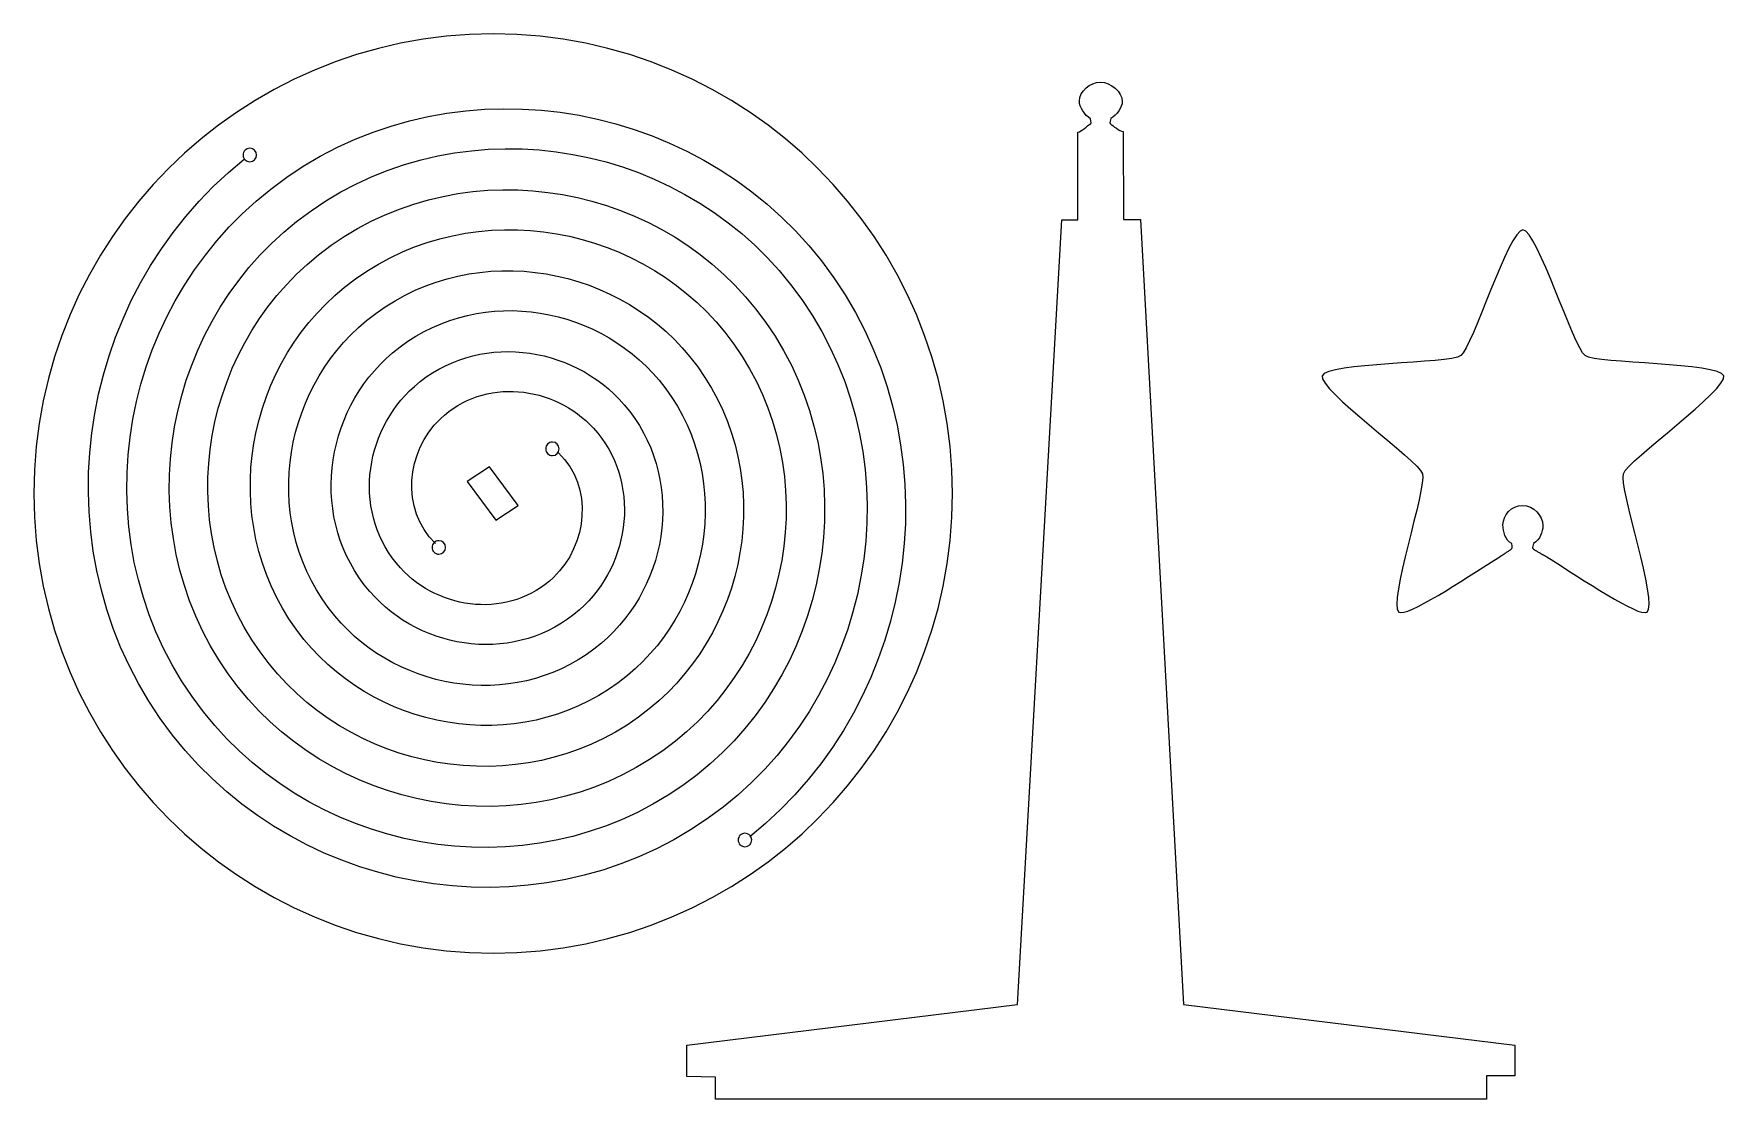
# Model space of a CAD drawing. Header units: millimetres. Extents: x 15 to 250, y -172 to -24.
import ezdxf

# ---------------------------------------------------------------- set-up
doc = ezdxf.new("R2010")
doc.units = ezdxf.units.MM
doc.layers.get('0').update_dxf_attribs({"linetype": 'CONTINUOUS'})

msp = doc.modelspace()

# ---------------------------------------------------------------- linework, layer by layer
for p, q in [((160.08, -49.47), (160.08, -37.26)), ((166.36, -37.18), (166.42, -49.42)), ((166.42, -49.42), (168.76, -49.41)), ((168.76, -49.41), (174.76, -158.44)), ((151.67, -158.44), (157.85, -49.47)), ((157.85, -49.47), (160.08, -49.47)), ((105.71, -164.08), (151.67, -158.44)), ((174.76, -158.44), (220.78, -164.08)), ((105.71, -168.46), (105.71, -164.08)), ((220.78, -164.08), (220.78, -168.38)), ((109.7, -168.55), (105.71, -168.46)), ((109.68, -171.59), (109.7, -168.55)), ((216.88, -168.38), (216.85, -171.59)), ((220.78, -168.38), (216.88, -168.38)), ((216.85, -171.59), (109.68, -171.59))]:
    msp.add_line(p, q)
msp.add_lwpolyline([(75.16, -85.78), (79.16, -91.18), (82.27, -89.15), (78.27, -83.75)], close=True)
for centre, radius, start, end in [((78.8, -87.47), 63.84, 90, 180), ((78.8, -87.47), 63.84, 0, 90), ((44.98, -40.45), 0.938, 89.9996, 179.9999), ((44.98, -40.45), 0.937, 0, 89.9996), ((44.98, -40.45), 0.938, 179.9999, 270.0005), ((44.98, -40.45), 0.938, 270.0005, 360), ((87.03, -81.26), 0.938, 89.9996, 180), ((87.03, -81.26), 0.938, 180, 270.0005), ((87.03, -81.26), 0.937, 0, 89.9996), ((87.03, -81.26), 0.938, 270.0005, 360), ((78.8, -87.47), 63.84, 180, 270), ((78.8, -87.47), 63.84, -90, 0), ((71.25, -94.96), 0.938, 89.9996, 180), ((71.25, -94.96), 0.937, 0, 89.9996), ((71.25, -94.96), 0.938, 180, 270.0005), ((71.25, -94.96), 0.938, 270.0005, 360), ((113.79, -135.6), 0.938, 89.9996, 180), ((113.79, -135.6), 0.938, 180, 270.0005), ((113.79, -135.6), 0.937, 0, 89.9996), ((113.79, -135.6), 0.938, 270.0005, 360)]:
    msp.add_arc(centre, radius, start, end)
for points, degree in [([(47.87, -45.19), (71.38, -26.79), (106.2, -31.8), (124.41, -55.16)], 3), ([(160.27, -32.93), (160.27, -31.63), (161.79, -30.32), (163.21, -30.32)], 3), ([(163.21, -30.32), (164.63, -30.32), (166.24, -31.71), (166.24, -33.01)], 3), ([(161.83, -35.41), (161.01, -34.95), (160.27, -33.83), (160.27, -32.93)], 3), ([(51.48, -49.68), (72.51, -33.1), (103.74, -37.54), (120.13, -58.42)], 3), ([(166.24, -33.01), (166.24, -33.87), (165.46, -34.88), (164.63, -35.38)], 3), ([(160.08, -37.26), (160.53, -37.22), (161.47, -36.35), (161.7, -36.19)], 3), ([(161.7, -36.19), (161.98, -36), (161.9, -35.99), (161.83, -35.41)], 3), ([(164.63, -35.38), (164.48, -35.99), (164.4, -36), (164.68, -36.19)], 3), ([(164.68, -36.19), (164.91, -36.35), (165.85, -37.14), (166.36, -37.18)], 3), ([(54.52, -54.32), (73.06, -39.55), (100.7, -43.43), (115.28, -61.82)], 3), ([(34.23, -121.04), (15.12, -96.52), (20.08, -60.31), (44.19, -41.04)], 3), ([(38.51, -117.79), (21.02, -95.52), (25.74, -62.49), (47.87, -45.19)], 3), ([(58.14, -58.82), (74.18, -45.85), (98.24, -49.17), (111, -65.08)], 3), ([(43.36, -114.39), (27.68, -94.6), (31.84, -65.17), (51.48, -49.68)], 3), ([(221.93, -50.84), (219.98, -50.84), (214.88, -67.18), (213.3, -68.32)], 3), ([(230.56, -68.32), (228.98, -67.18), (223.88, -50.84), (221.93, -50.84)], 3), ([(61.18, -63.46), (74.73, -52.3), (95.2, -55.06), (106.14, -68.48)], 3), ([(47.64, -111.13), (33.78, -93.84), (37.37, -67.99), (54.52, -54.32)], 3), ([(124.41, -55.16), (143.53, -79.68), (138.56, -115.9), (114.45, -135.17)], 3), ([(52.5, -107.73), (40.44, -92.93), (43.47, -70.67), (58.14, -58.82)], 3), ([(64.8, -67.95), (75.86, -58.6), (92.75, -60.79), (101.86, -71.74)], 3), ([(120.13, -58.42), (137.62, -80.69), (132.9, -113.72), (110.78, -131.02)], 3), ([(56.78, -104.47), (46.52, -92.17), (49, -73.49), (61.18, -63.46)], 3), ([(115.28, -61.82), (130.96, -81.6), (126.8, -111.04), (107.16, -126.53)], 3), ([(67.84, -72.59), (76.4, -65.04), (89.72, -66.68), (97.01, -75.14)], 3), ([(111, -65.08), (124.87, -82.37), (121.27, -108.22), (104.12, -121.88)], 3), ([(61.63, -101.07), (53.18, -91.26), (55.1, -76.16), (64.8, -67.95)], 3), ([(106.14, -68.48), (118.2, -83.28), (115.17, -105.54), (100.5, -117.39)], 3), ([(213.3, -68.32), (211.73, -69.47), (194.62, -69.27), (194.02, -71.12)], 3), ([(249.84, -71.12), (249.24, -69.27), (232.13, -69.47), (230.56, -68.32)], 3), ([(65.91, -97.81), (59.26, -90.51), (60.62, -78.97), (67.84, -72.59)], 3), ([(71.46, -77.09), (77.5, -71.32), (87.27, -72.41), (92.73, -78.4)], 3), ([(101.86, -71.74), (112.12, -84.04), (109.64, -102.72), (97.46, -112.75)], 3), ([(194.02, -71.12), (193.41, -72.98), (207.37, -82.88), (207.97, -84.73)], 3), ([(235.89, -84.73), (236.49, -82.88), (250.45, -72.98), (249.84, -71.12)], 3), ([(97.01, -75.14), (105.46, -84.95), (103.55, -100.05), (93.84, -108.26)], 3), ([(70.77, -94.41), (65.89, -89.63), (66.7, -81.62), (71.46, -77.09)], 3), ([(92.73, -78.4), (99.38, -85.7), (98.03, -97.24), (90.8, -103.62)], 3), ([(87.88, -81.8), (92.75, -86.58), (91.94, -94.58), (87.18, -99.12)], 3), ([(207.97, -84.73), (208.58, -86.58), (203.1, -102.79), (204.68, -103.94)], 3), ([(239.18, -103.94), (240.76, -102.79), (235.28, -86.58), (235.89, -84.73)], 3), ([(219.15, -91.83), (219.15, -90.48), (220.33, -89.12), (221.87, -89.12)], 3), ([(221.87, -89.12), (223.41, -89.12), (224.69, -90.57), (224.69, -91.92)], 3), ([(220.37, -94.43), (219.48, -93.95), (219.15, -92.78), (219.15, -91.83)], 3), ([(224.69, -91.92), (224.69, -92.82), (224.31, -93.87), (223.4, -94.4)], 3), ([(204.68, -103.94), (205.78, -104.74), (213.5, -99.51), (218.49, -96.4)], 3), ([(218.49, -96.4), (219.99, -95.41), (220.23, -95.24)], 2), ([(220.23, -95.24), (220.53, -95.04), (220.45, -95.03), (220.37, -94.43)], 3), ([(223.4, -94.4), (223.24, -95.03), (223.16, -95.04), (223.46, -95.24)], 3), ([(223.46, -95.24), (223.7, -95.41), (225.25, -96.27)], 2), ([(225.25, -96.27), (230.18, -99.38), (238.09, -104.73), (239.18, -103.94)], 3), ([(87.18, -99.12), (81.14, -104.88), (71.37, -103.8), (65.91, -97.81)], 3), ([(90.8, -103.62), (82.24, -111.17), (68.93, -109.53), (61.63, -101.07)], 3), ([(93.84, -108.26), (82.79, -117.61), (65.9, -115.41), (56.78, -104.47)], 3), ([(97.46, -112.75), (83.91, -123.91), (63.44, -121.15), (52.5, -107.73)], 3), ([(100.5, -117.39), (84.46, -130.35), (60.4, -127.04), (47.64, -111.13)], 3), ([(104.12, -121.88), (85.58, -136.66), (57.94, -132.78), (43.36, -114.39)], 3), ([(107.16, -126.53), (86.13, -143.11), (54.9, -138.67), (38.51, -117.79)], 3), ([(110.78, -131.02), (87.26, -149.41), (52.44, -144.41), (34.23, -121.04)], 3)]:
    msp.add_open_spline(points, degree=degree)

doc.saveas('drawing.dxf')
